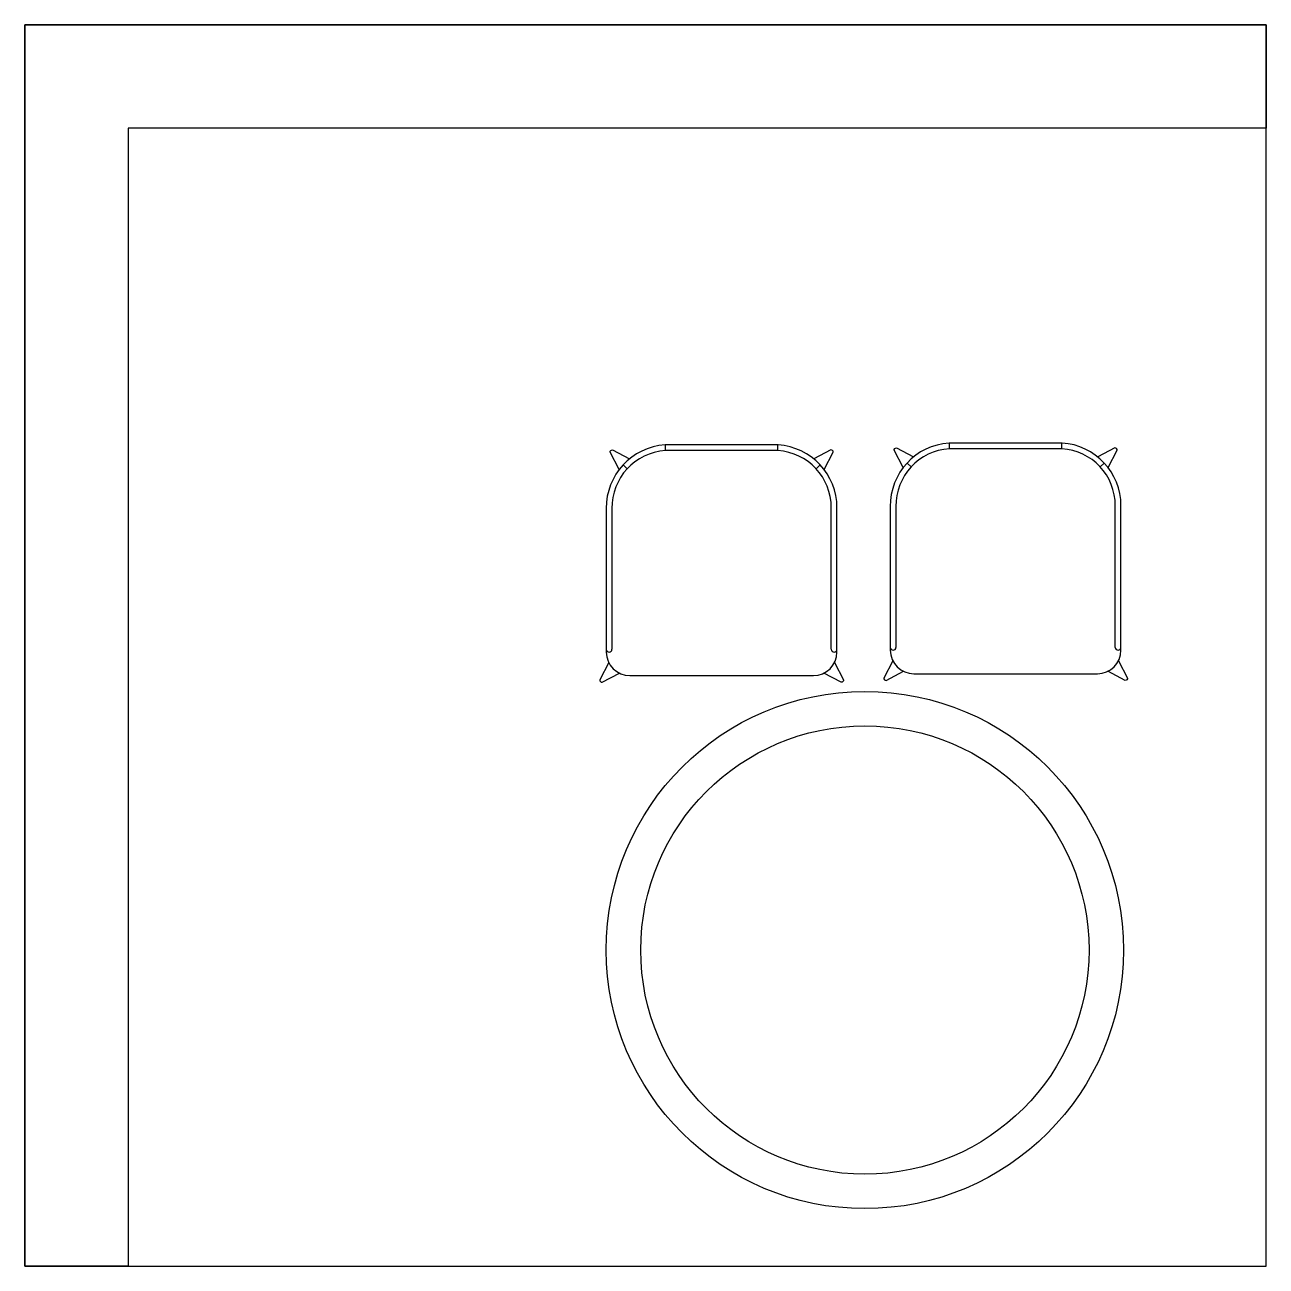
# Model space of a CAD drawing. Extents: x 0 to 72, y 0 to 72.
import ezdxf

# ---------------------------------------------------------------- set-up
doc = ezdxf.new("R2010")
doc.units = 0
doc.header["$MEASUREMENT"] = 0
doc.layers.get('0').update_dxf_attribs({"linetype": 'CONTINUOUS'})

# ---------------------------------------------------------------- blocks, each defined once
blk = doc.blocks.new('SWIRLSTOOL--PLAN01')
for p, q in [((-119.6, 240.1), (-119.6, 252.1)), ((119.6, 240.1), (119.6, 252.1)), ((-209.5, 209.6), (-200.7, 201.4)), ((209.5, 209.6), (200.7, 201.4)), ((-195, -237.9), (195, -237.9))]:
    blk.add_line(p, q)
for points in [[(245, -187.9), (245, 119, 0.396139), (120, 252.1), (-120, 252.1, 0.4003), (-245, 117.1), (-245, -187.9)], [(-217.6, 199.9), (-237.1, 236.7, -0.414214), (-232.1, 241.7), (-195.7, 222.5)], [(233, -181.9), (233, 119, 0.395269), (119.6, 240.1), (-119.6, 240.1, 0.399632), (-233, 117.1), (-233, -181.9)], [(217.6, 199.9), (237.1, 236.7, 0.414214), (232.1, 241.7), (195.7, 222.5)], [(-239.7, -210.3), (-259.1, -247.1, 0.414214), (-254.1, -252.1), (-217.3, -232.7)], [(239.7, -210.3), (259.1, -247.1, -0.414214), (254.1, -252.1), (217.3, -232.7)]]:
    blk.add_lwpolyline(points, format="xyb")
for centre, radius, start, end in [((-239, -181.9), 6, 180, 0), ((239, -181.9), 6, 180, 0), ((-195, -187.9), 50, 180, 270), ((195, -187.9), 50, 270, 0)]:
    blk.add_arc(centre, radius, start, end)

msp = doc.modelspace()

# ---------------------------------------------------------------- linework, layer by layer
msp.add_lwpolyline([(0, 0), (72, 0), (72, 72), (0, 72)], close=True)
for points in [[(0, 66), (0, 72), (72, 72), (72, 66), (6, 66)], [(6, 66), (6, 0), (0, 0), (0, 66)]]:
    msp.add_lwpolyline(points)
for radius in [15, 13]:
    msp.add_circle((48.725, 18.336), radius)

# ---------------------------------------------------------------- block references
at = {"xscale": 0.0273037572834421, "yscale": 0.0273037572834421, "zscale": 0.0273037572834421}
for p in [(40.416, 40.748), (56.889, 40.859)]:
    msp.add_blockref('SWIRLSTOOL--PLAN01', p, dxfattribs=at)

doc.saveas('drawing.dxf')
